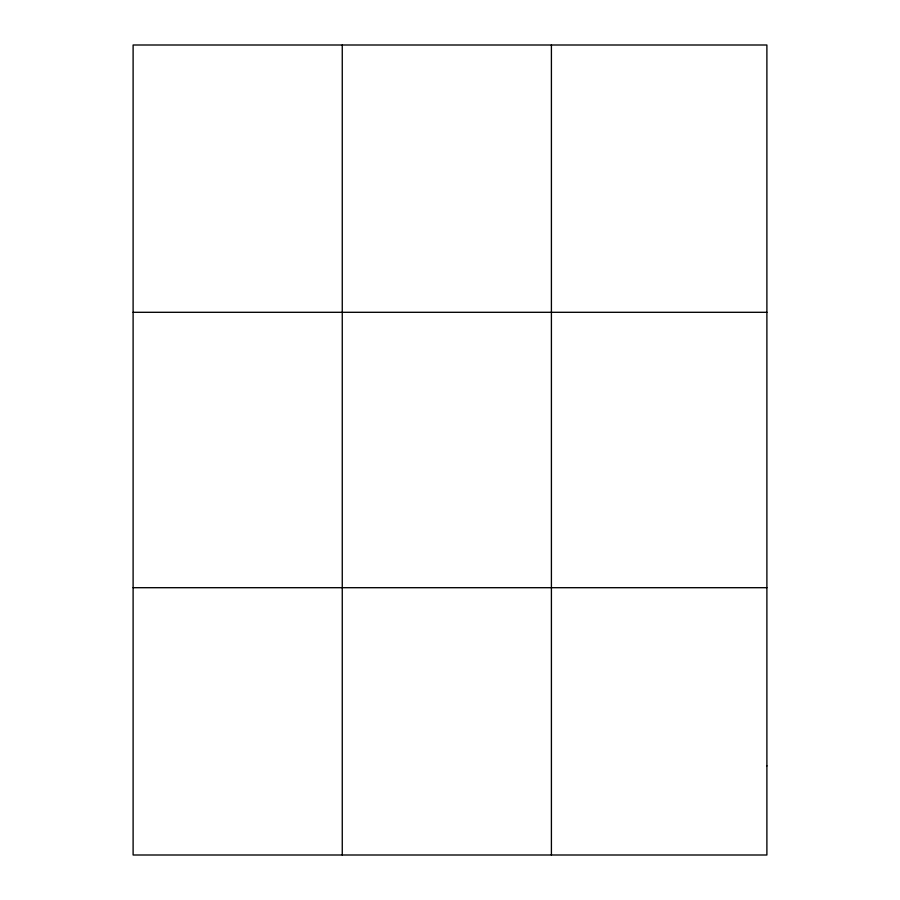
<?xml version="1.0" encoding="UTF-8"?>
<svg xmlns="http://www.w3.org/2000/svg" width="900" height="900" viewBox="0 0 900 900"><rect width="100%" height="100%" fill="white"/><g stroke="black" fill="none" stroke-linecap="round" stroke-linejoin="round"><path stroke-width="1.35" d="M342.259 855L342.259 45M551.408 855L551.408 45M133.11 312.3L766.89 312.3M133.11 587.7L766.89 587.7M766.89 765.9L766.89 855L133.11 855L133.11 45L766.89 45L766.89 765.9"/></g></svg>
